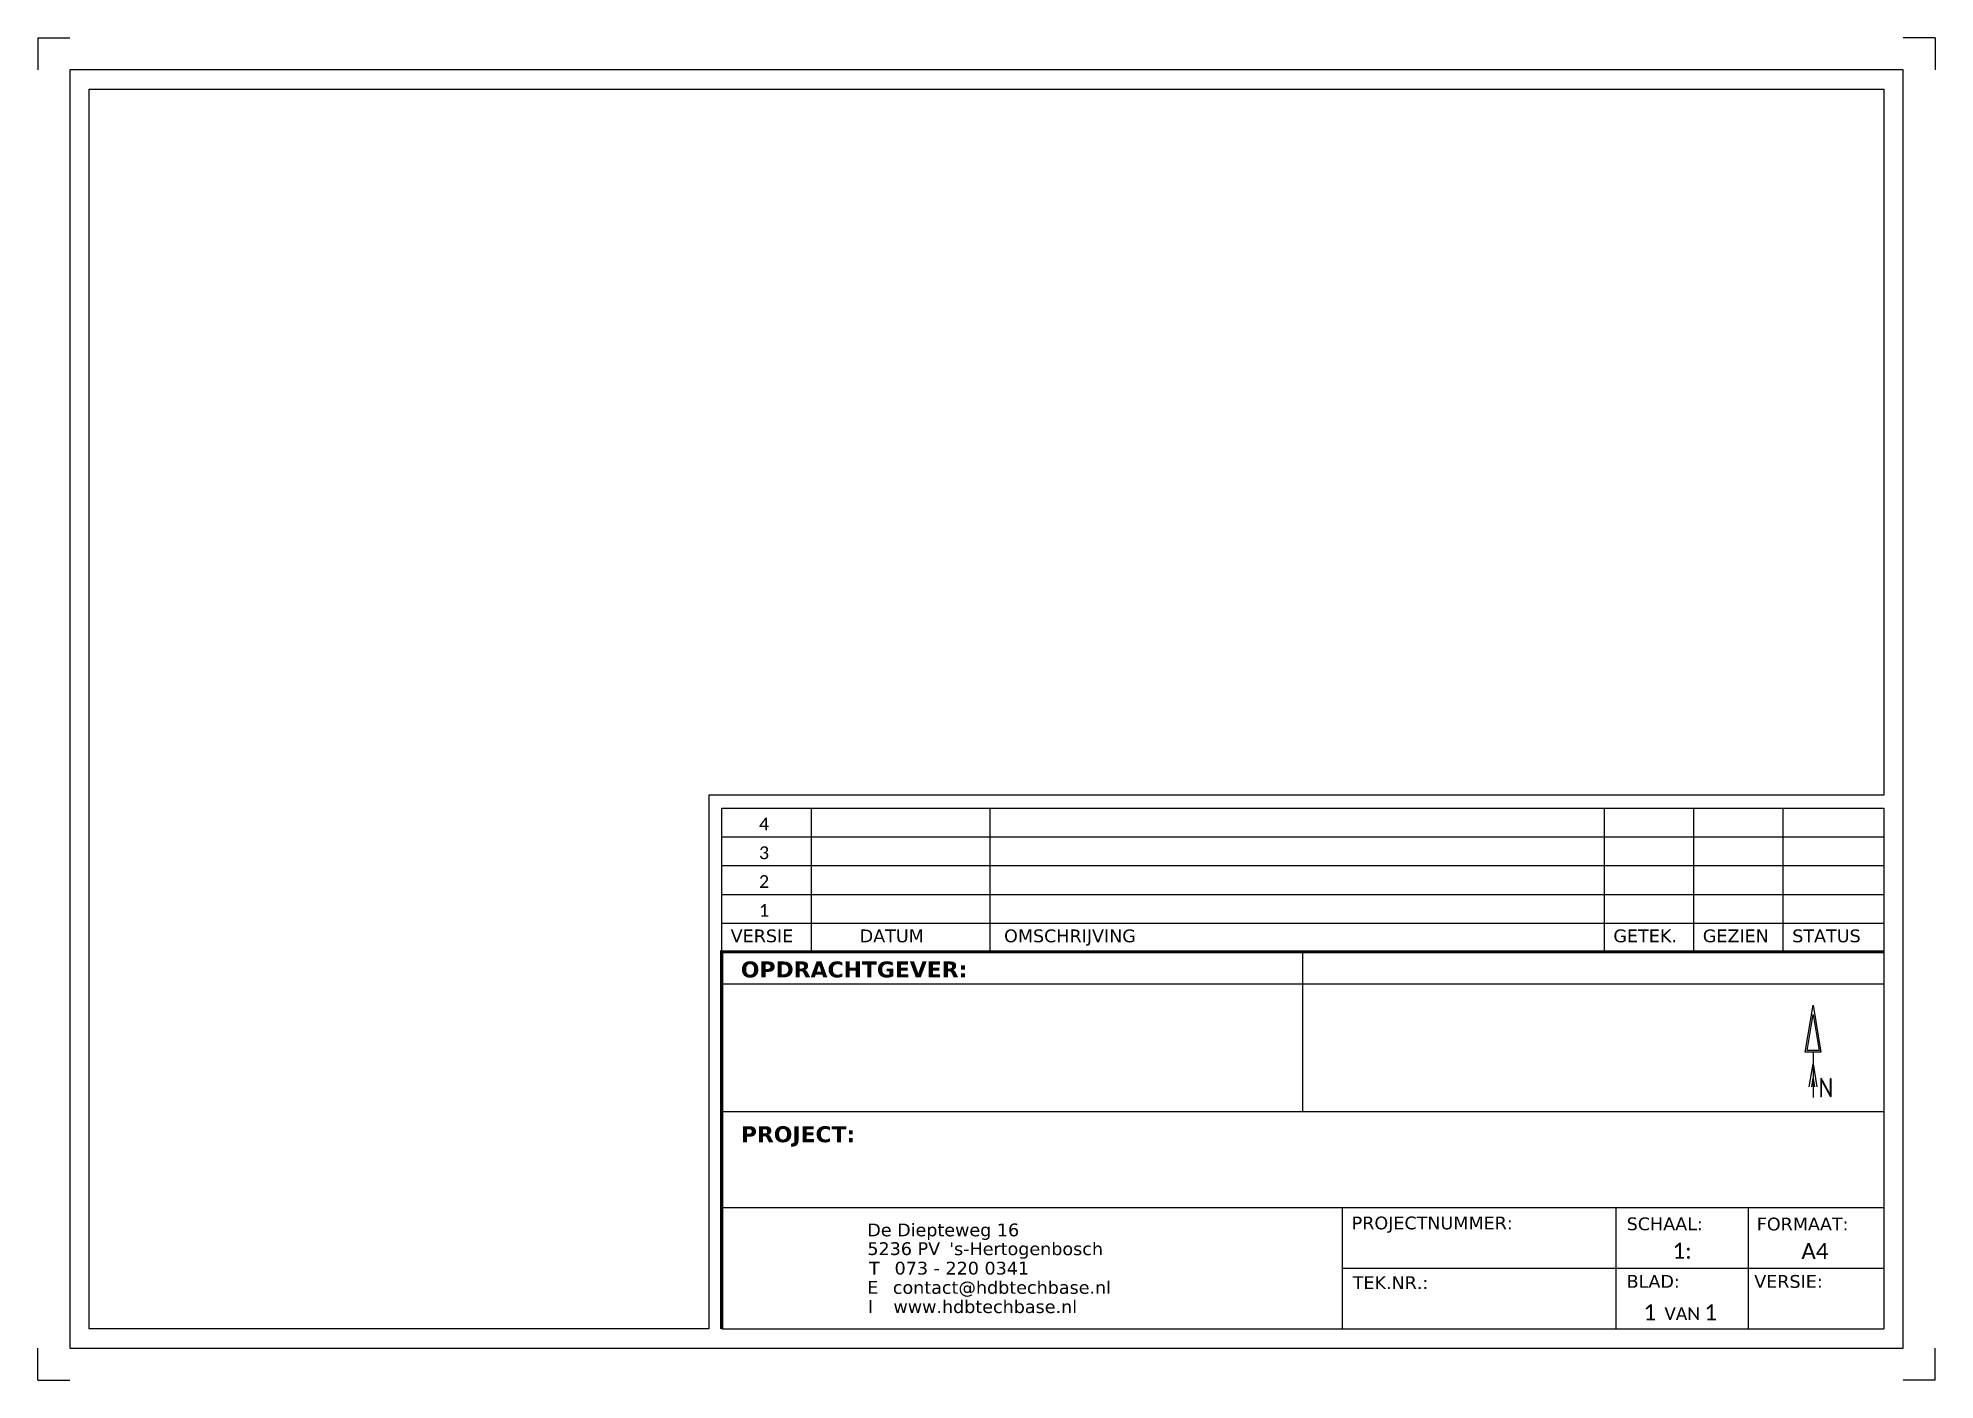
# Paper-space layout 'A4 L' of a CAD drawing. Header units: metres, sheet in millimetres. Extents: x 0 to 297, y 0 to 210.
import ezdxf
from ezdxf.enums import TextEntityAlignment as Align

# ---------------------------------------------------------------- set-up
doc = ezdxf.new("R2010")
doc.units = ezdxf.units.M
doc.layers.add('KADER', color=7, linetype='Continuous')
doc.layers.add('LS Text', color=7, linetype='Continuous')
doc.layers.add('niet plotten', color=1, linetype='Continuous', plot=False)
doc.styles.add('Legend', font='calibri.ttf')
doc.styles.add('MD', font='isocp.shx', dxfattribs={"height": 1.25})
doc.styles.add('Verdana', font='verdana.ttf')
doc.styles.add('verdana vet', font='verdanab.ttf')

# ---------------------------------------------------------------- blocks, each defined once
blk = doc.blocks.new('Noordpijl')
at = {"flags": 128}
for points in [[(996.24, 67.29), (997.99, 77.79), (999.74, 67.29), (996.24, 67.29)], [(997.13, 59.5), (997.99, 64.66), (998.85, 59.5)], [(997.67, 59.5), (997.99, 61.42), (998.31, 59.5)]]:
    blk.add_lwpolyline(points, dxfattribs=at)
blk.add_lwpolyline([(996.65, 67.64), (997.99, 75.66), (999.32, 67.64)], close=True, dxfattribs=at)
blk.add_lwpolyline([(997.99, 67.29), (997.99, 57.14)])
at = {"layer": 'LS Text', "style": 'MD'}
blk.add_text('N', height=4.38, dxfattribs=at).set_placement((999.15, 57.14))
blk = doc.blocks.new('Onderhoek BAM')
for p, q in [((-181.96, 59), (-181.96, 81.5)), ((-181.96, 81.5), (0, 81.5)), ((-167.96, 81.5), (-167.96, 59)), ((-139.96, 81.5), (-139.96, 59)), ((-43.77, 59), (-43.77, 81.5)), ((-29.77, 59), (-29.77, 81.5)), ((-15.77, 59), (-15.77, 81.5)), ((0, 81.5), (0, 0)), ((-181.96, 77), (0, 77)), ((-181.96, 72.5), (0, 72.5)), ((-181.96, 68), (0, 68)), ((-181.96, 63.5), (0, 63.5)), ((-90.98, 34), (-90.98, 59)), ((-181.96, 53.97), (0, 53.97)), ((-181.96, 34), (0, 34)), ((-181.96, 19), (0, 19)), ((-84.81, 19), (-84.81, 0)), ((-41.96, 19), (-41.96, 0)), ((-21.24, 19), (-21.24, 0)), ((-84.81, 9.5), (0, 9.5)), ((-181.96, 0), (0, 0))]:
    blk.add_line(p, q)
at = {"const_width": 0.5}
blk.add_lwpolyline([(-181.96, 0), (-181.96, 59), (0, 59)], dxfattribs=at)
for s, height, style, p in [('VERSIE', 2, 'Verdana', (-180.55, 60.5)), ('DATUM', 2, 'Verdana', (-160.35, 60.5)), ('OMSCHRIJVING', 2, 'Verdana', (-137.75, 60.5)), ('GETEK.', 2, 'Verdana', (-42.36, 60.5)), ('GEZIEN', 2, 'Verdana', (-28.36, 60.5)), ('STATUS', 2, 'Verdana', (-14.36, 60.5)), ('OPDRACHTGEVER:', 2.5, 'verdana vet', (-178.96, 55)), ('PROJECT:', 2.5, 'verdana vet', (-178.96, 29.21)), ('PROJECTNUMMER:', 2, 'Verdana', (-83.33, 15.58)), ('SCHAAL:', 2, 'Verdana', (-40.28, 15.44)), ('FORMAAT:', 2, 'Verdana', (-19.91, 15.41)), ('TEK.NR.:', 2, 'Verdana', (-83.17, 6.24)), ('BLAD:', 2, 'Verdana', (-40.28, 6.44)), ('VERSIE:', 2, 'Verdana', (-20.31, 6.43)), ('VAN', 2, 'Legend', (-34.36, 1.38))]:
    blk.add_text(s, height=height, dxfattribs=dict(style=style)).set_placement(p)
at = {"color": 7, "style": 'Verdana'}
for s, p in [('De Diepteweg 16', (-159.16, 14.49)), ('5236 PV', (-159.15, 11.56)), ("'s-Hertogenbosch", (-146.33, 11.54)), ('T', (-158.9, 8.5)), ('073 - 220 0341', (-154.89, 8.51)), ('contact@hdbtechbase.nl', (-155.16, 5.49))]:
    blk.add_text(s, height=2, dxfattribs=at).set_placement(p)
at = {"style": 'Legend'}
for tag, p, height in [('VERSIE', (-176.12, 78), 2), ('DATUM', (-164.96, 78), 2), ('OMSCHRIJVING', (-136.96, 78), 2), ('TEKENAAR', (-40.77, 78), 2), ('GEZIEN', (-26.77, 78), 2), ('STATUS', (-12.77, 78), 2), ('VERSIE', (-176.12, 73.5), 2), ('DATUM', (-164.96, 73.5), 2), ('OMSCHRIJVING', (-136.96, 73.5), 2), ('TEKENAAR', (-40.77, 73.5), 2), ('GEZIEN', (-26.77, 73.5), 2), ('STATUS', (-12.77, 73.5), 2), ('VERSIE', (-176.12, 69), 2), ('DATUM', (-164.96, 69), 2), ('OMSCHRIJVING', (-136.96, 69), 2), ('TEKENAAR', (-40.77, 69), 2), ('GEZIEN', (-26.77, 69), 2), ('STATUS', (-12.77, 69), 2), ('VERSIE', (-176.12, 64.5), 2), ('DATUM', (-164.96, 64.5), 2), ('OMSCHRIJVING', (-136.96, 64.5), 2), ('TEKENAAR', (-40.77, 64.5), 2), ('GEZIEN', (-26.77, 64.5), 2), ('STATUS', (-12.77, 64.5), 2), ('PROJECTOMSCHRIJVING', (-159.3, 27.04), 4), ('PLAATS', (-159.3, 20.66), 3), ('PROJECT.NR', (-74.05, 11.19), 2.5), ('TEK.NR', (-74.03, 1.56), 2.5), ('BLADEN', (-28.12, 1.36), 2.5)]:
    blk.add_attdef(tag, p, '', height=height, dxfattribs=at)
for tag, p in [('SCHAAL', (-31.6, 10.99)), ('FORMAAT', (-10.81, 10.93)), ('VERSIE.NR', (-11.96, 1.35))]:
    blk.add_attdef(tag, text='', height=2.5, dxfattribs=at).set_placement(p, align=Align.CENTER)
blk.add_attdef('BLAD', text='', height=2.5, dxfattribs=at).set_placement((-35.68, 1.36), align=Align.RIGHT)
at = {"layer": 'KADER', "style": 'Verdana'}
for s, p in [('E', (-159.17, 5.49)), ('I', (-159.08, 2.5)), ('www.hdbtechbase.nl', (-155.07, 2.48))]:
    blk.add_text(s, height=2, dxfattribs=at).set_placement(p)

psp = doc.layouts.new('A4 L')

# ---------------------------------------------------------------- linework, layer by layer
at = {"layer": 'KADER'}
for points in [[(5, 5), (292, 5), (292, 205), (5, 205)], [(289, 202), (289, 91.5), (105.04, 91.5), (105.04, 8), (8, 8), (8, 202), (289, 202)]]:
    psp.add_lwpolyline(points, close=True, dxfattribs=at)
at = {"layer": 'niet plotten', "color": 1}
for p, q in [((0, 210), (5, 210)), ((0, 210), (0, 205)), ((297, 210), (292, 210)), ((297, 210), (297, 205)), ((0, 0), (0, 5)), ((0, 0), (5, 0))]:
    psp.add_line(p, q, dxfattribs=at)
at = {"layer": 'niet plotten'}
for q in [(297, 5), (292, 0)]:
    psp.add_line((297, 0), q, dxfattribs=at)

# ---------------------------------------------------------------- block references
ref = psp.add_blockref('Onderhoek BAM', (289, 8))
ref.add_attrib('BLAD', '1', dxfattribs={"height": 2.5, "style": 'Legend'}).set_placement((253.32, 9.36), align=Align.RIGHT)
ref.add_attrib('BLADEN', '1', (260.88, 9.36), dxfattribs={"height": 2.5, "style": 'Legend'})
ref.add_attrib('SCHAAL', '1:', dxfattribs={"height": 2.5, "style": 'Legend'}).set_placement((257.4, 18.99), align=Align.CENTER)
ref.add_attrib('FORMAAT', 'A4', dxfattribs={"height": 2.5, "style": 'Legend'}).set_placement((278.19, 18.93), align=Align.CENTER)
ref.add_attrib('VERSIE', '1', (112.88, 72.5), dxfattribs={"height": 2, "style": 'Legend'})
ref.add_attrib('VERSIE', '2', (112.88, 77), dxfattribs={"height": 2, "style": 'Legend'})
ref.add_attrib('VERSIE', '3', (112.88, 81.5), dxfattribs={"height": 2, "style": 'Legend'})
ref.add_attrib('VERSIE', '4', (112.88, 86), dxfattribs={"height": 2, "style": 'Legend'})
at = {"xscale": 0.7, "yscale": 0.7, "zscale": 0.7}
psp.add_blockref('Noordpijl', (-420.68, 4.22), dxfattribs=at)

# ---------------------------------------------------------------- viewports
at = {"layer": 'KADER'}
vp = psp.add_viewport(center=(148.5, 105), size=(281, 194), view_center_point=(210, 148.5), view_height=303.5036, dxfattribs=at)
vp.dxf.flags = 0x10000  # cut along an outline
vp.dxf.clipping_boundary_handle = psp.add_lwpolyline([(289, 202), (289, 91.5), (105.04, 91.5), (105.04, 8), (8, 8), (8, 202), (289, 202)], format="xyb", close=True, dxfattribs={"invisible": 1}).dxf.handle

doc.saveas('drawing.dxf')
